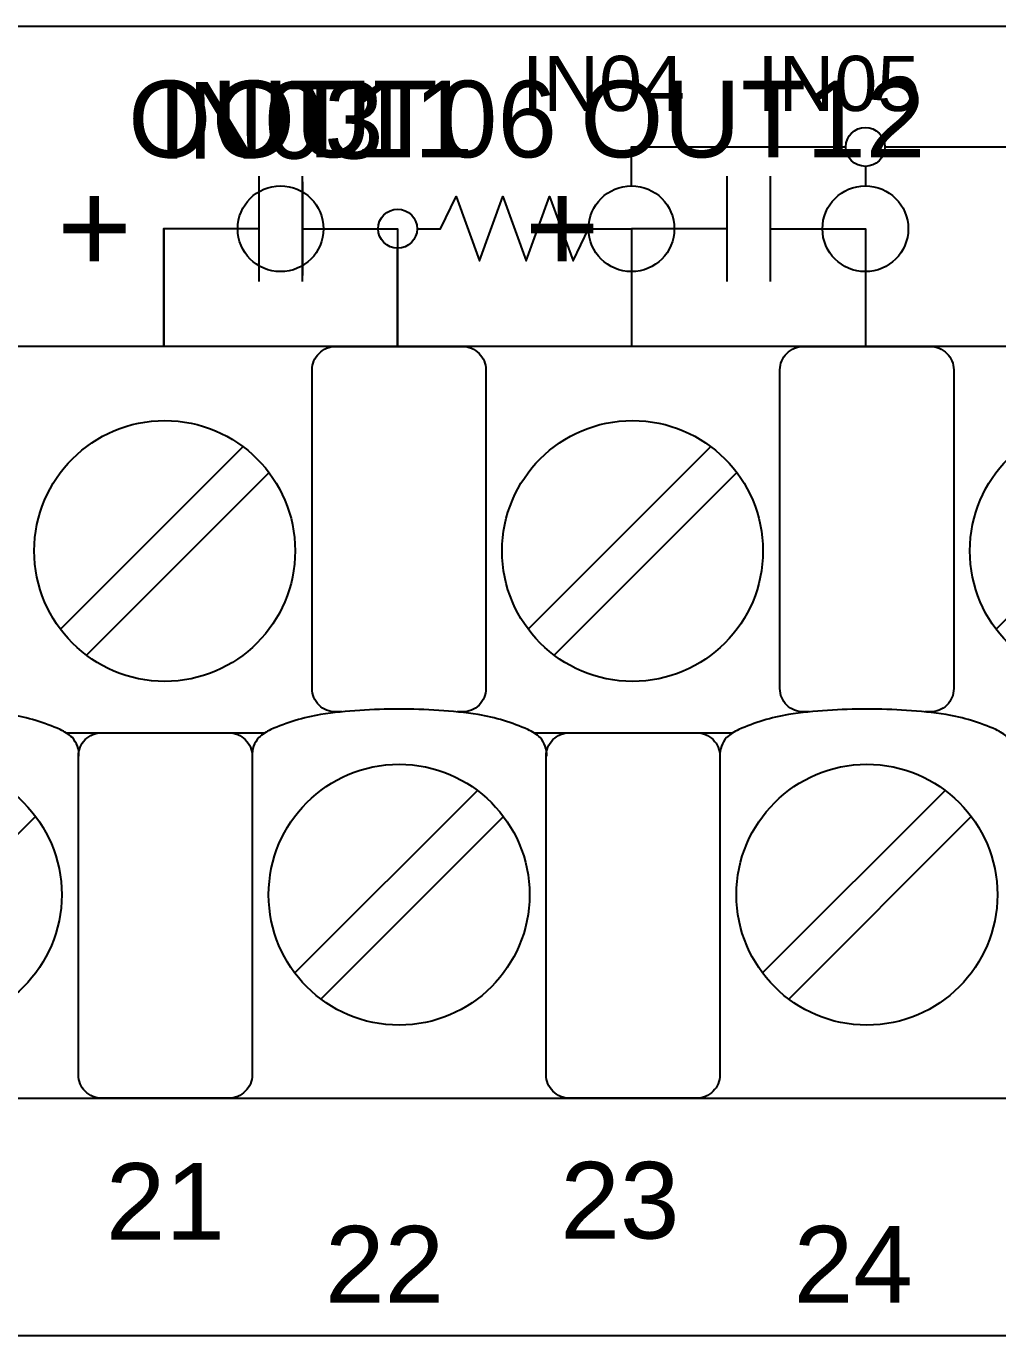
# Model space of a CAD drawing. Extents: x 1 to 47, y 1 to 35.
# Drawn here: x 34.059 to 35.305, y 14.394 to 16.074 of the extents above; entities that cross this region are included whole.
import ezdxf

# ---------------------------------------------------------------- set-up
doc = ezdxf.new("R2010")
doc.units = 0
doc.header["$MEASUREMENT"] = 0
for name, color, linetype in [('4_01__0__EMPTY', 7, 'CONTINUOUS'), ('4_02__1___8__INDEPENDENT_I', 7, 'CONTINUOUS'), ('4_03__2___8__OPTOISOLATED_', 7, 'CONTINUOUS'), ('4_04__4___24__OPTOISOLATED', 7, 'CONTINUOUS'), ('4_05__5___8__INDEPENDENT_I', 7, 'CONTINUOUS'), ('4_06__6___8__INDEPENDENT_I', 7, 'CONTINUOUS'), ('4_07__7___8__OPTOISOLATED_', 7, 'CONTINUOUS'), ('4_08__8___8__OPTOISOLATED_', 7, 'CONTINUOUS'), ('4_09__A__AUXILIARY_TRIP-CL', 7, 'CONTINUOUS'), ('4_10__B__AUXILIARY_TRIP-CL', 7, 'CONTINUOUS'), ('7_00______DWG_', 7, 'CONTINUOUS')]:
    doc.layers.add(name, color=color, linetype=linetype)
doc.styles.add('ARIAL', font='arial.ttf')

msp = doc.modelspace()

# ---------------------------------------------------------------- linework, layer by layer
at = {"layer": '4_01__0__EMPTY'}
msp.add_lwpolyline([(32.925, 14.7285, 0.414213), (32.955, 14.6985), (37.9368, 14.6985, 0.414214), (37.9668, 14.7285), (37.9668, 15.0415), (38.0577, 15.2863, 0.480048), (37.9127, 15.4845), (37.6785, 15.4845, -0.414214), (37.6485, 15.5145), (37.6485, 15.6326, 0.414212), (37.6185, 15.6626), (37.6185, 15.6627), (32.6374, 15.6627, 0.414215), (32.6074, 15.6327), (32.6075, 15.3198), (32.5166, 15.075, 0.47859), (32.6616, 14.8765), (32.895, 14.8765, -0.414214), (32.925, 14.8465)], format="xyb", close=True, dxfattribs=at)
at = {"layer": '4_02__1___8__INDEPENDENT_I'}
for points in [[(34.3573, 15.8813), (34.3573, 15.7463)], [(34.4129, 15.8813), (34.4129, 15.7463)], [(34.9573, 15.8813), (34.9573, 15.7463)], [(35.0129, 15.8813), (35.0129, 15.7463)], [(34.3573, 15.8138), (34.2351, 15.8138), (34.2351, 15.6627)], [(34.4129, 15.8138), (34.5351, 15.8138), (34.5351, 15.6627)], [(34.9573, 15.8138), (34.8351, 15.8138), (34.8351, 15.6627)], [(35.0129, 15.8138), (35.1351, 15.8138), (35.1351, 15.6627)], [(34.3369, 15.5343), (34.1027, 15.3001)], [(34.9369, 15.5343), (34.7027, 15.3001)], [(35.5369, 15.5343), (35.3027, 15.3001)], [(34.3703, 15.5009), (34.1361, 15.2667)], [(34.9703, 15.5009), (34.7361, 15.2667)], [(34.11, 15.1672), (34.3651, 15.1672)], [(34.71, 15.1672), (34.9651, 15.1672)], [(34.6375, 15.0933), (34.4033, 14.8591)], [(35.2375, 15.0933), (35.0033, 14.8591)], [(34.0709, 15.0599), (33.8367, 14.8257)], [(34.6709, 15.0599), (34.4368, 14.8257)], [(35.2709, 15.0599), (35.0368, 14.8257)]]:
    msp.add_lwpolyline(points, dxfattribs=at)
msp.add_lwpolyline([(32.925, 14.7285, 0.414213), (32.955, 14.6985), (37.9368, 14.6985, 0.414214), (37.9668, 14.7285), (37.9668, 15.0415), (38.0577, 15.2863, 0.480048), (37.9127, 15.4845), (37.6785, 15.4845, -0.414214), (37.6485, 15.5145), (37.6485, 15.6326, 0.414212), (37.6185, 15.6626), (37.6185, 15.6627), (32.6374, 15.6627, 0.414215), (32.6074, 15.6327), (32.6075, 15.3198), (32.5166, 15.075, 0.47859), (32.6616, 14.8765), (32.895, 14.8765, -0.414214), (32.925, 14.8465)], format="xyb", close=True, dxfattribs=at)
for points in [[(34.4635, 15.1939), (34.4556, 15.1939, -0.414214), (34.4256, 15.2239), (34.4256, 15.6327, -0.414214), (34.4556, 15.6627), (34.6184, 15.6627, -0.414214), (34.6484, 15.6327), (34.6484, 15.2239, -0.414214), (34.6184, 15.1939), (34.6116, 15.1939)], [(35.0635, 15.1939), (35.0556, 15.1939, -0.414214), (35.0256, 15.2239), (35.0256, 15.6327, -0.414214), (35.0556, 15.6627), (35.2184, 15.6627, -0.414214), (35.2484, 15.6327), (35.2484, 15.2239, -0.414214), (35.2184, 15.1939), (35.2116, 15.1939)], [(34.1265, 15.1372, 0.191033), (34.118, 15.1611, 0.081668), (34.1023, 15.1713, 0.0591), (34.0386, 15.1907, 0.034646), (33.9371, 15.1977, 0.03436), (33.8364, 15.1907, 0.0591), (33.7727, 15.1713, 0.081668), (33.7571, 15.1611, 0.191033), (33.7486, 15.1372)], [(34.7265, 15.1372, 0.191033), (34.718, 15.1611, 0.081668), (34.7024, 15.1713, 0.0591), (34.6386, 15.1907, 0.034646), (34.5371, 15.1977, 0.03436), (34.4364, 15.1907, 0.0591), (34.3727, 15.1713, 0.081668), (34.3571, 15.1611, 0.191033), (34.3486, 15.1372)], [(35.3265, 15.1372, 0.191033), (35.318, 15.1611, 0.081668), (35.3024, 15.1713, 0.0591), (35.2387, 15.1907, 0.034646), (35.1371, 15.1977, 0.03436), (35.0364, 15.1907, 0.0591), (34.9727, 15.1713, 0.081668), (34.9571, 15.1611, 0.191033), (34.9486, 15.1372)], [(34.3186, 15.1672, -0.414214), (34.3486, 15.1372), (34.3486, 14.7285, -0.414214), (34.3186, 14.6985), (34.1557, 14.6985, -0.414214), (34.1257, 14.7285), (34.1257, 15.1372, -0.414214), (34.1557, 15.1672)], [(34.9186, 15.1672, -0.414214), (34.9486, 15.1372), (34.9486, 14.7285, -0.414214), (34.9186, 14.6985), (34.7557, 14.6985, -0.414214), (34.7257, 14.7285), (34.7257, 15.1372, -0.414214), (34.7557, 15.1672)]]:
    msp.add_lwpolyline(points, format="xyb", dxfattribs=at)
for centre in [(34.2365, 15.4005), (34.8365, 15.4005), (35.4365, 15.4005), (33.9371, 14.9595), (34.5371, 14.9595), (35.1371, 14.9595)]:
    msp.add_circle(centre, 0.1673, dxfattribs=at)
at = {"layer": '4_03__2___8__OPTOISOLATED_'}
for points in [[(34.3573, 15.8813), (34.3573, 15.7463)], [(34.4129, 15.8813), (34.4129, 15.7463)], [(34.9573, 15.8813), (34.9573, 15.7463)], [(35.0129, 15.8813), (35.0129, 15.7463)], [(34.3573, 15.8138), (34.2351, 15.8138), (34.2351, 15.6627)], [(34.4129, 15.8138), (34.5351, 15.8138), (34.5351, 15.6627)], [(34.9573, 15.8138), (34.8351, 15.8138), (34.8351, 15.6627)], [(35.0129, 15.8138), (35.1351, 15.8138), (35.1351, 15.6627)], [(34.3369, 15.5343), (34.1027, 15.3001)], [(34.9369, 15.5343), (34.7027, 15.3001)], [(35.5369, 15.5343), (35.3027, 15.3001)], [(34.3703, 15.5009), (34.1361, 15.2667)], [(34.9703, 15.5009), (34.7361, 15.2667)], [(34.11, 15.1672), (34.3651, 15.1672)], [(34.71, 15.1672), (34.9651, 15.1672)], [(34.6375, 15.0933), (34.4033, 14.8591)], [(35.2375, 15.0933), (35.0033, 14.8591)], [(34.0709, 15.0599), (33.8367, 14.8257)], [(34.6709, 15.0599), (34.4368, 14.8257)], [(35.2709, 15.0599), (35.0368, 14.8257)]]:
    msp.add_lwpolyline(points, dxfattribs=at)
msp.add_lwpolyline([(32.925, 14.7285, 0.414213), (32.955, 14.6985), (37.9368, 14.6985, 0.414214), (37.9668, 14.7285), (37.9668, 15.0415), (38.0577, 15.2863, 0.480048), (37.9127, 15.4845), (37.6785, 15.4845, -0.414214), (37.6485, 15.5145), (37.6485, 15.6326, 0.414212), (37.6185, 15.6626), (37.6185, 15.6627), (32.6374, 15.6627, 0.414215), (32.6074, 15.6327), (32.6075, 15.3198), (32.5166, 15.075, 0.47859), (32.6616, 14.8765), (32.895, 14.8765, -0.414214), (32.925, 14.8465)], format="xyb", close=True, dxfattribs=at)
for points in [[(34.4635, 15.1939), (34.4556, 15.1939, -0.414214), (34.4256, 15.2239), (34.4256, 15.6327, -0.414214), (34.4556, 15.6627), (34.6184, 15.6627, -0.414214), (34.6484, 15.6327), (34.6484, 15.2239, -0.414214), (34.6184, 15.1939), (34.6116, 15.1939)], [(35.0635, 15.1939), (35.0556, 15.1939, -0.414214), (35.0256, 15.2239), (35.0256, 15.6327, -0.414214), (35.0556, 15.6627), (35.2184, 15.6627, -0.414214), (35.2484, 15.6327), (35.2484, 15.2239, -0.414214), (35.2184, 15.1939), (35.2116, 15.1939)], [(34.1265, 15.1372, 0.191033), (34.118, 15.1611, 0.081668), (34.1023, 15.1713, 0.0591), (34.0386, 15.1907, 0.034646), (33.9371, 15.1977, 0.03436), (33.8364, 15.1907, 0.0591), (33.7727, 15.1713, 0.081668), (33.7571, 15.1611, 0.191033), (33.7486, 15.1372)], [(34.7265, 15.1372, 0.191033), (34.718, 15.1611, 0.081668), (34.7024, 15.1713, 0.0591), (34.6386, 15.1907, 0.034646), (34.5371, 15.1977, 0.03436), (34.4364, 15.1907, 0.0591), (34.3727, 15.1713, 0.081668), (34.3571, 15.1611, 0.191033), (34.3486, 15.1372)], [(35.3265, 15.1372, 0.191033), (35.318, 15.1611, 0.081668), (35.3024, 15.1713, 0.0591), (35.2387, 15.1907, 0.034646), (35.1371, 15.1977, 0.03436), (35.0364, 15.1907, 0.0591), (34.9727, 15.1713, 0.081668), (34.9571, 15.1611, 0.191033), (34.9486, 15.1372)], [(34.3186, 15.1672, -0.414214), (34.3486, 15.1372), (34.3486, 14.7285, -0.414214), (34.3186, 14.6985), (34.1557, 14.6985, -0.414214), (34.1257, 14.7285), (34.1257, 15.1372, -0.414214), (34.1557, 15.1672)], [(34.9186, 15.1672, -0.414214), (34.9486, 15.1372), (34.9486, 14.7285, -0.414214), (34.9186, 14.6985), (34.7557, 14.6985, -0.414214), (34.7257, 14.7285), (34.7257, 15.1372, -0.414214), (34.7557, 15.1672)]]:
    msp.add_lwpolyline(points, format="xyb", dxfattribs=at)
for centre in [(34.2365, 15.4005), (34.8365, 15.4005), (35.4365, 15.4005), (33.9371, 14.9595), (34.5371, 14.9595), (35.1371, 14.9595)]:
    msp.add_circle(centre, 0.1673, dxfattribs=at)
at = {"layer": '4_04__4___24__OPTOISOLATED'}
for points in [[(34.8351, 15.8688), (34.8351, 15.9188), (35.1101, 15.9188)], [(35.1601, 15.9188), (35.4101, 15.9188)], [(35.1351, 15.8938), (35.1351, 15.8688)], [(34.3301, 15.8138), (34.2351, 15.8138), (34.2351, 15.6627)], [(34.4401, 15.8138), (34.5351, 15.8138), (34.5351, 15.6627)], [(34.8351, 15.7588), (34.8351, 15.6627)], [(35.1351, 15.7588), (35.1351, 15.6627)], [(34.3369, 15.5343), (34.1027, 15.3001)], [(34.9369, 15.5343), (34.7027, 15.3001)], [(35.5369, 15.5343), (35.3027, 15.3001)], [(34.3703, 15.5009), (34.1361, 15.2667)], [(34.9703, 15.5009), (34.7361, 15.2667)], [(34.11, 15.1672), (34.3651, 15.1672)], [(34.71, 15.1672), (34.9651, 15.1672)], [(34.6375, 15.0933), (34.4033, 14.8591)], [(35.2375, 15.0933), (35.0033, 14.8591)], [(34.0709, 15.0599), (33.8367, 14.8257)], [(34.6709, 15.0599), (34.4368, 14.8257)], [(35.2709, 15.0599), (35.0368, 14.8257)]]:
    msp.add_lwpolyline(points, dxfattribs=at)
msp.add_lwpolyline([(32.925, 14.7285, 0.414213), (32.955, 14.6985), (37.9368, 14.6985, 0.414214), (37.9668, 14.7285), (37.9668, 15.0415), (38.0577, 15.2863, 0.480048), (37.9127, 15.4845), (37.6785, 15.4845, -0.414214), (37.6485, 15.5145), (37.6485, 15.6326, 0.414212), (37.6185, 15.6626), (37.6185, 15.6627), (32.6374, 15.6627, 0.414215), (32.6074, 15.6327), (32.6075, 15.3198), (32.5166, 15.075, 0.47859), (32.6616, 14.8765), (32.895, 14.8765, -0.414214), (32.925, 14.8465)], format="xyb", close=True, dxfattribs=at)
for points in [[(34.4635, 15.1939), (34.4556, 15.1939, -0.414214), (34.4256, 15.2239), (34.4256, 15.6327, -0.414214), (34.4556, 15.6627), (34.6184, 15.6627, -0.414214), (34.6484, 15.6327), (34.6484, 15.2239, -0.414214), (34.6184, 15.1939), (34.6116, 15.1939)], [(35.0635, 15.1939), (35.0556, 15.1939, -0.414214), (35.0256, 15.2239), (35.0256, 15.6327, -0.414214), (35.0556, 15.6627), (35.2184, 15.6627, -0.414214), (35.2484, 15.6327), (35.2484, 15.2239, -0.414214), (35.2184, 15.1939), (35.2116, 15.1939)], [(34.1265, 15.1372, 0.191033), (34.118, 15.1611, 0.081668), (34.1023, 15.1713, 0.0591), (34.0386, 15.1907, 0.034646), (33.9371, 15.1977, 0.03436), (33.8364, 15.1907, 0.0591), (33.7727, 15.1713, 0.081668), (33.7571, 15.1611, 0.191033), (33.7486, 15.1372)], [(34.7265, 15.1372, 0.191033), (34.718, 15.1611, 0.081668), (34.7024, 15.1713, 0.0591), (34.6386, 15.1907, 0.034646), (34.5371, 15.1977, 0.03436), (34.4364, 15.1907, 0.0591), (34.3727, 15.1713, 0.081668), (34.3571, 15.1611, 0.191033), (34.3486, 15.1372)], [(35.3265, 15.1372, 0.191033), (35.318, 15.1611, 0.081668), (35.3024, 15.1713, 0.0591), (35.2387, 15.1907, 0.034646), (35.1371, 15.1977, 0.03436), (35.0364, 15.1907, 0.0591), (34.9727, 15.1713, 0.081668), (34.9571, 15.1611, 0.191033), (34.9486, 15.1372)], [(34.3186, 15.1672, -0.414214), (34.3486, 15.1372), (34.3486, 14.7285, -0.414214), (34.3186, 14.6985), (34.1557, 14.6985, -0.414214), (34.1257, 14.7285), (34.1257, 15.1372, -0.414214), (34.1557, 15.1672)], [(34.9186, 15.1672, -0.414214), (34.9486, 15.1372), (34.9486, 14.7285, -0.414214), (34.9186, 14.6985), (34.7557, 14.6985, -0.414214), (34.7257, 14.7285), (34.7257, 15.1372, -0.414214), (34.7557, 15.1672)]]:
    msp.add_lwpolyline(points, format="xyb", dxfattribs=at)
for centre, radius in [((35.1351, 15.9188), 0.025), ((34.3851, 15.8138), 0.055), ((34.8351, 15.8138), 0.055), ((35.1351, 15.8138), 0.055), ((34.2365, 15.4005), 0.1673), ((34.8365, 15.4005), 0.1673), ((35.4365, 15.4005), 0.1673), ((33.9371, 14.9595), 0.1673), ((34.5371, 14.9595), 0.1673), ((35.1371, 14.9595), 0.1673)]:
    msp.add_circle(centre, radius, dxfattribs=at)
at = {"layer": '4_05__5___8__INDEPENDENT_I'}
for points in [[(34.3573, 15.8738), (34.3573, 15.7538)], [(34.413, 15.8738), (34.413, 15.7538)], [(34.5602, 15.8138), (34.5901, 15.8138), (34.6101, 15.8551), (34.6401, 15.7726), (34.6701, 15.8551), (34.7001, 15.7726), (34.7302, 15.8551), (34.7602, 15.7726), (34.7802, 15.8138), (34.8352, 15.8138), (34.8352, 15.6627)], [(34.3573, 15.8138), (34.2352, 15.8138), (34.2352, 15.6627)], [(34.413, 15.8138), (34.5102, 15.8138)], [(34.5352, 15.6627), (34.5352, 15.7888)], [(34.3369, 15.5343), (34.1027, 15.3001)], [(34.9369, 15.5343), (34.7027, 15.3001)], [(35.5369, 15.5343), (35.3027, 15.3001)], [(34.3703, 15.5009), (34.1361, 15.2667)], [(34.9703, 15.5009), (34.7361, 15.2667)], [(34.11, 15.1672), (34.3651, 15.1672)], [(34.71, 15.1672), (34.9651, 15.1672)], [(34.6375, 15.0933), (34.4033, 14.8591)], [(35.2375, 15.0933), (35.0033, 14.8591)], [(34.0709, 15.0599), (33.8367, 14.8257)], [(34.6709, 15.0599), (34.4368, 14.8257)], [(35.2709, 15.0599), (35.0368, 14.8257)]]:
    msp.add_lwpolyline(points, dxfattribs=at)
msp.add_lwpolyline([(32.925, 14.7285, 0.414213), (32.955, 14.6985), (37.9368, 14.6985, 0.414214), (37.9668, 14.7285), (37.9668, 15.0415), (38.0577, 15.2863, 0.480048), (37.9127, 15.4845), (37.6785, 15.4845, -0.414214), (37.6485, 15.5145), (37.6485, 15.6326, 0.414212), (37.6185, 15.6626), (37.6185, 15.6627), (32.6374, 15.6627, 0.414215), (32.6074, 15.6327), (32.6075, 15.3198), (32.5166, 15.075, 0.47859), (32.6616, 14.8765), (32.895, 14.8765, -0.414214), (32.925, 14.8465)], format="xyb", close=True, dxfattribs=at)
for points in [[(34.4635, 15.1939), (34.4556, 15.1939, -0.414214), (34.4256, 15.2239), (34.4256, 15.6327, -0.414214), (34.4556, 15.6627), (34.6184, 15.6627, -0.414214), (34.6484, 15.6327), (34.6484, 15.2239, -0.414214), (34.6184, 15.1939), (34.6116, 15.1939)], [(35.0635, 15.1939), (35.0556, 15.1939, -0.414214), (35.0256, 15.2239), (35.0256, 15.6327, -0.414214), (35.0556, 15.6627), (35.2184, 15.6627, -0.414214), (35.2484, 15.6327), (35.2484, 15.2239, -0.414214), (35.2184, 15.1939), (35.2116, 15.1939)], [(34.1265, 15.1372, 0.191033), (34.118, 15.1611, 0.081668), (34.1023, 15.1713, 0.0591), (34.0386, 15.1907, 0.034646), (33.9371, 15.1977, 0.03436), (33.8364, 15.1907, 0.0591), (33.7727, 15.1713, 0.081668), (33.7571, 15.1611, 0.191033), (33.7486, 15.1372)], [(34.7265, 15.1372, 0.191033), (34.718, 15.1611, 0.081668), (34.7024, 15.1713, 0.0591), (34.6386, 15.1907, 0.034646), (34.5371, 15.1977, 0.03436), (34.4364, 15.1907, 0.0591), (34.3727, 15.1713, 0.081668), (34.3571, 15.1611, 0.191033), (34.3486, 15.1372)], [(35.3265, 15.1372, 0.191033), (35.318, 15.1611, 0.081668), (35.3024, 15.1713, 0.0591), (35.2387, 15.1907, 0.034646), (35.1371, 15.1977, 0.03436), (35.0364, 15.1907, 0.0591), (34.9727, 15.1713, 0.081668), (34.9571, 15.1611, 0.191033), (34.9486, 15.1372)], [(34.3186, 15.1672, -0.414214), (34.3486, 15.1372), (34.3486, 14.7285, -0.414214), (34.3186, 14.6985), (34.1557, 14.6985, -0.414214), (34.1257, 14.7285), (34.1257, 15.1372, -0.414214), (34.1557, 15.1672)], [(34.9186, 15.1672, -0.414214), (34.9486, 15.1372), (34.9486, 14.7285, -0.414214), (34.9186, 14.6985), (34.7557, 14.6985, -0.414214), (34.7257, 14.7285), (34.7257, 15.1372, -0.414214), (34.7557, 15.1672)]]:
    msp.add_lwpolyline(points, format="xyb", dxfattribs=at)
for centre, radius in [((34.5352, 15.8138), 0.025), ((34.2365, 15.4005), 0.1673), ((34.8365, 15.4005), 0.1673), ((35.4365, 15.4005), 0.1673), ((33.9371, 14.9595), 0.1673), ((34.5371, 14.9595), 0.1673), ((35.1371, 14.9595), 0.1673)]:
    msp.add_circle(centre, radius, dxfattribs=at)
at = {"layer": '4_06__6___8__INDEPENDENT_I'}
for points in [[(34.3573, 15.8813), (34.3573, 15.7463)], [(34.4129, 15.8813), (34.4129, 15.7463)], [(34.9573, 15.8813), (34.9573, 15.7463)], [(35.0129, 15.8813), (35.0129, 15.7463)], [(34.3573, 15.8138), (34.2351, 15.8138), (34.2351, 15.6627)], [(34.4129, 15.8138), (34.5351, 15.8138), (34.5351, 15.6627)], [(34.9573, 15.8138), (34.8351, 15.8138), (34.8351, 15.6627)], [(35.0129, 15.8138), (35.1351, 15.8138), (35.1351, 15.6627)], [(34.3369, 15.5343), (34.1027, 15.3001)], [(34.9369, 15.5343), (34.7027, 15.3001)], [(35.5369, 15.5343), (35.3027, 15.3001)], [(34.3703, 15.5009), (34.1361, 15.2667)], [(34.9703, 15.5009), (34.7361, 15.2667)], [(34.11, 15.1672), (34.3651, 15.1672)], [(34.71, 15.1672), (34.9651, 15.1672)], [(34.6375, 15.0933), (34.4033, 14.8591)], [(35.2375, 15.0933), (35.0033, 14.8591)], [(34.0709, 15.0599), (33.8367, 14.8257)], [(34.6709, 15.0599), (34.4368, 14.8257)], [(35.2709, 15.0599), (35.0368, 14.8257)]]:
    msp.add_lwpolyline(points, dxfattribs=at)
msp.add_lwpolyline([(32.925, 14.7285, 0.414213), (32.955, 14.6985), (37.9368, 14.6985, 0.414214), (37.9668, 14.7285), (37.9668, 15.0415), (38.0577, 15.2863, 0.480048), (37.9127, 15.4845), (37.6785, 15.4845, -0.414214), (37.6485, 15.5145), (37.6485, 15.6326, 0.414212), (37.6185, 15.6626), (37.6185, 15.6627), (32.6374, 15.6627, 0.414215), (32.6074, 15.6327), (32.6075, 15.3198), (32.5166, 15.075, 0.47859), (32.6616, 14.8765), (32.895, 14.8765, -0.414214), (32.925, 14.8465)], format="xyb", close=True, dxfattribs=at)
for points in [[(34.4635, 15.1939), (34.4556, 15.1939, -0.414214), (34.4256, 15.2239), (34.4256, 15.6327, -0.414214), (34.4556, 15.6627), (34.6184, 15.6627, -0.414214), (34.6484, 15.6327), (34.6484, 15.2239, -0.414214), (34.6184, 15.1939), (34.6116, 15.1939)], [(35.0635, 15.1939), (35.0556, 15.1939, -0.414214), (35.0256, 15.2239), (35.0256, 15.6327, -0.414214), (35.0556, 15.6627), (35.2184, 15.6627, -0.414214), (35.2484, 15.6327), (35.2484, 15.2239, -0.414214), (35.2184, 15.1939), (35.2116, 15.1939)], [(34.1265, 15.1372, 0.191033), (34.118, 15.1611, 0.081668), (34.1023, 15.1713, 0.0591), (34.0386, 15.1907, 0.034646), (33.9371, 15.1977, 0.03436), (33.8364, 15.1907, 0.0591), (33.7727, 15.1713, 0.081668), (33.7571, 15.1611, 0.191033), (33.7486, 15.1372)], [(34.7265, 15.1372, 0.191033), (34.718, 15.1611, 0.081668), (34.7024, 15.1713, 0.0591), (34.6386, 15.1907, 0.034646), (34.5371, 15.1977, 0.03436), (34.4364, 15.1907, 0.0591), (34.3727, 15.1713, 0.081668), (34.3571, 15.1611, 0.191033), (34.3486, 15.1372)], [(35.3265, 15.1372, 0.191033), (35.318, 15.1611, 0.081668), (35.3024, 15.1713, 0.0591), (35.2387, 15.1907, 0.034646), (35.1371, 15.1977, 0.03436), (35.0364, 15.1907, 0.0591), (34.9727, 15.1713, 0.081668), (34.9571, 15.1611, 0.191033), (34.9486, 15.1372)], [(34.3186, 15.1672, -0.414214), (34.3486, 15.1372), (34.3486, 14.7285, -0.414214), (34.3186, 14.6985), (34.1557, 14.6985, -0.414214), (34.1257, 14.7285), (34.1257, 15.1372, -0.414214), (34.1557, 15.1672)], [(34.9186, 15.1672, -0.414214), (34.9486, 15.1372), (34.9486, 14.7285, -0.414214), (34.9186, 14.6985), (34.7557, 14.6985, -0.414214), (34.7257, 14.7285), (34.7257, 15.1372, -0.414214), (34.7557, 15.1672)]]:
    msp.add_lwpolyline(points, format="xyb", dxfattribs=at)
for centre in [(34.2365, 15.4005), (34.8365, 15.4005), (35.4365, 15.4005), (33.9371, 14.9595), (34.5371, 14.9595), (35.1371, 14.9595)]:
    msp.add_circle(centre, 0.1673, dxfattribs=at)
at = {"layer": '4_07__7___8__OPTOISOLATED_'}
for points in [[(34.3573, 15.8813), (34.3573, 15.7463)], [(34.4129, 15.8813), (34.4129, 15.7463)], [(34.9573, 15.8813), (34.9573, 15.7463)], [(35.0129, 15.8813), (35.0129, 15.7463)], [(34.3573, 15.8138), (34.2351, 15.8138), (34.2351, 15.6627)], [(34.4129, 15.8138), (34.5351, 15.8138), (34.5351, 15.6627)], [(34.9573, 15.8138), (34.8351, 15.8138), (34.8351, 15.6627)], [(35.0129, 15.8138), (35.1351, 15.8138), (35.1351, 15.6627)], [(34.3369, 15.5343), (34.1027, 15.3001)], [(34.9369, 15.5343), (34.7027, 15.3001)], [(35.5369, 15.5343), (35.3027, 15.3001)], [(34.3703, 15.5009), (34.1361, 15.2667)], [(34.9703, 15.5009), (34.7361, 15.2667)], [(34.11, 15.1672), (34.3651, 15.1672)], [(34.71, 15.1672), (34.9651, 15.1672)], [(34.6375, 15.0933), (34.4033, 14.8591)], [(35.2375, 15.0933), (35.0033, 14.8591)], [(34.0709, 15.0599), (33.8367, 14.8257)], [(34.6709, 15.0599), (34.4368, 14.8257)], [(35.2709, 15.0599), (35.0368, 14.8257)]]:
    msp.add_lwpolyline(points, dxfattribs=at)
msp.add_lwpolyline([(32.925, 14.7285, 0.414213), (32.955, 14.6985), (37.9368, 14.6985, 0.414214), (37.9668, 14.7285), (37.9668, 15.0415), (38.0577, 15.2863, 0.480048), (37.9127, 15.4845), (37.6785, 15.4845, -0.414214), (37.6485, 15.5145), (37.6485, 15.6326, 0.414212), (37.6185, 15.6626), (37.6185, 15.6627), (32.6374, 15.6627, 0.414215), (32.6074, 15.6327), (32.6075, 15.3198), (32.5166, 15.075, 0.47859), (32.6616, 14.8765), (32.895, 14.8765, -0.414214), (32.925, 14.8465)], format="xyb", close=True, dxfattribs=at)
for points in [[(34.4635, 15.1939), (34.4556, 15.1939, -0.414214), (34.4256, 15.2239), (34.4256, 15.6327, -0.414214), (34.4556, 15.6627), (34.6184, 15.6627, -0.414214), (34.6484, 15.6327), (34.6484, 15.2239, -0.414214), (34.6184, 15.1939), (34.6116, 15.1939)], [(35.0635, 15.1939), (35.0556, 15.1939, -0.414214), (35.0256, 15.2239), (35.0256, 15.6327, -0.414214), (35.0556, 15.6627), (35.2184, 15.6627, -0.414214), (35.2484, 15.6327), (35.2484, 15.2239, -0.414214), (35.2184, 15.1939), (35.2116, 15.1939)], [(34.1265, 15.1372, 0.191033), (34.118, 15.1611, 0.081668), (34.1023, 15.1713, 0.0591), (34.0386, 15.1907, 0.034646), (33.9371, 15.1977, 0.03436), (33.8364, 15.1907, 0.0591), (33.7727, 15.1713, 0.081668), (33.7571, 15.1611, 0.191033), (33.7486, 15.1372)], [(34.7265, 15.1372, 0.191033), (34.718, 15.1611, 0.081668), (34.7024, 15.1713, 0.0591), (34.6386, 15.1907, 0.034646), (34.5371, 15.1977, 0.03436), (34.4364, 15.1907, 0.0591), (34.3727, 15.1713, 0.081668), (34.3571, 15.1611, 0.191033), (34.3486, 15.1372)], [(35.3265, 15.1372, 0.191033), (35.318, 15.1611, 0.081668), (35.3024, 15.1713, 0.0591), (35.2387, 15.1907, 0.034646), (35.1371, 15.1977, 0.03436), (35.0364, 15.1907, 0.0591), (34.9727, 15.1713, 0.081668), (34.9571, 15.1611, 0.191033), (34.9486, 15.1372)], [(34.3186, 15.1672, -0.414214), (34.3486, 15.1372), (34.3486, 14.7285, -0.414214), (34.3186, 14.6985), (34.1557, 14.6985, -0.414214), (34.1257, 14.7285), (34.1257, 15.1372, -0.414214), (34.1557, 15.1672)], [(34.9186, 15.1672, -0.414214), (34.9486, 15.1372), (34.9486, 14.7285, -0.414214), (34.9186, 14.6985), (34.7557, 14.6985, -0.414214), (34.7257, 14.7285), (34.7257, 15.1372, -0.414214), (34.7557, 15.1672)]]:
    msp.add_lwpolyline(points, format="xyb", dxfattribs=at)
for centre in [(34.2365, 15.4005), (34.8365, 15.4005), (35.4365, 15.4005), (33.9371, 14.9595), (34.5371, 14.9595), (35.1371, 14.9595)]:
    msp.add_circle(centre, 0.1673, dxfattribs=at)
at = {"layer": '4_08__8___8__OPTOISOLATED_'}
for points in [[(34.3573, 15.8738), (34.3573, 15.7538)], [(34.413, 15.8738), (34.413, 15.7538)], [(34.5602, 15.8138), (34.5901, 15.8138), (34.6101, 15.8551), (34.6401, 15.7726), (34.6701, 15.8551), (34.7001, 15.7726), (34.7302, 15.8551), (34.7602, 15.7726), (34.7802, 15.8138), (34.8352, 15.8138), (34.8352, 15.6627)], [(34.3573, 15.8138), (34.2352, 15.8138), (34.2352, 15.6627)], [(34.413, 15.8138), (34.5102, 15.8138)], [(34.5352, 15.6627), (34.5352, 15.7888)], [(34.3369, 15.5343), (34.1027, 15.3001)], [(34.9369, 15.5343), (34.7027, 15.3001)], [(35.5369, 15.5343), (35.3027, 15.3001)], [(34.3703, 15.5009), (34.1361, 15.2667)], [(34.9703, 15.5009), (34.7361, 15.2667)], [(34.11, 15.1672), (34.3651, 15.1672)], [(34.71, 15.1672), (34.9651, 15.1672)], [(34.6375, 15.0933), (34.4033, 14.8591)], [(35.2375, 15.0933), (35.0033, 14.8591)], [(34.0709, 15.0599), (33.8367, 14.8257)], [(34.6709, 15.0599), (34.4368, 14.8257)], [(35.2709, 15.0599), (35.0368, 14.8257)]]:
    msp.add_lwpolyline(points, dxfattribs=at)
msp.add_lwpolyline([(32.925, 14.7285, 0.414213), (32.955, 14.6985), (37.9368, 14.6985, 0.414214), (37.9668, 14.7285), (37.9668, 15.0415), (38.0577, 15.2863, 0.480048), (37.9127, 15.4845), (37.6785, 15.4845, -0.414214), (37.6485, 15.5145), (37.6485, 15.6326, 0.414212), (37.6185, 15.6626), (37.6185, 15.6627), (32.6374, 15.6627, 0.414215), (32.6074, 15.6327), (32.6075, 15.3198), (32.5166, 15.075, 0.47859), (32.6616, 14.8765), (32.895, 14.8765, -0.414214), (32.925, 14.8465)], format="xyb", close=True, dxfattribs=at)
for points in [[(34.4635, 15.1939), (34.4556, 15.1939, -0.414214), (34.4256, 15.2239), (34.4256, 15.6327, -0.414214), (34.4556, 15.6627), (34.6184, 15.6627, -0.414214), (34.6484, 15.6327), (34.6484, 15.2239, -0.414214), (34.6184, 15.1939), (34.6116, 15.1939)], [(35.0635, 15.1939), (35.0556, 15.1939, -0.414214), (35.0256, 15.2239), (35.0256, 15.6327, -0.414214), (35.0556, 15.6627), (35.2184, 15.6627, -0.414214), (35.2484, 15.6327), (35.2484, 15.2239, -0.414214), (35.2184, 15.1939), (35.2116, 15.1939)], [(34.1265, 15.1372, 0.191033), (34.118, 15.1611, 0.081668), (34.1023, 15.1713, 0.0591), (34.0386, 15.1907, 0.034646), (33.9371, 15.1977, 0.03436), (33.8364, 15.1907, 0.0591), (33.7727, 15.1713, 0.081668), (33.7571, 15.1611, 0.191033), (33.7486, 15.1372)], [(34.7265, 15.1372, 0.191033), (34.718, 15.1611, 0.081668), (34.7024, 15.1713, 0.0591), (34.6386, 15.1907, 0.034646), (34.5371, 15.1977, 0.03436), (34.4364, 15.1907, 0.0591), (34.3727, 15.1713, 0.081668), (34.3571, 15.1611, 0.191033), (34.3486, 15.1372)], [(35.3265, 15.1372, 0.191033), (35.318, 15.1611, 0.081668), (35.3024, 15.1713, 0.0591), (35.2387, 15.1907, 0.034646), (35.1371, 15.1977, 0.03436), (35.0364, 15.1907, 0.0591), (34.9727, 15.1713, 0.081668), (34.9571, 15.1611, 0.191033), (34.9486, 15.1372)], [(34.3186, 15.1672, -0.414214), (34.3486, 15.1372), (34.3486, 14.7285, -0.414214), (34.3186, 14.6985), (34.1557, 14.6985, -0.414214), (34.1257, 14.7285), (34.1257, 15.1372, -0.414214), (34.1557, 15.1672)], [(34.9186, 15.1672, -0.414214), (34.9486, 15.1372), (34.9486, 14.7285, -0.414214), (34.9186, 14.6985), (34.7557, 14.6985, -0.414214), (34.7257, 14.7285), (34.7257, 15.1372, -0.414214), (34.7557, 15.1672)]]:
    msp.add_lwpolyline(points, format="xyb", dxfattribs=at)
for centre, radius in [((34.5352, 15.8138), 0.025), ((34.2365, 15.4005), 0.1673), ((34.8365, 15.4005), 0.1673), ((35.4365, 15.4005), 0.1673), ((33.9371, 14.9595), 0.1673), ((34.5371, 14.9595), 0.1673), ((35.1371, 14.9595), 0.1673)]:
    msp.add_circle(centre, radius, dxfattribs=at)
at = {"layer": '4_09__A__AUXILIARY_TRIP-CL'}
for points in [[(34.8351, 15.8688), (34.8351, 15.9188), (35.1101, 15.9188)], [(35.1601, 15.9188), (35.4101, 15.9188)], [(35.1351, 15.8938), (35.1351, 15.8688)], [(34.3301, 15.8138), (34.2351, 15.8138), (34.2351, 15.6627)], [(34.4401, 15.8138), (34.5351, 15.8138), (34.5351, 15.6627)], [(34.8351, 15.7588), (34.8351, 15.6627)], [(35.1351, 15.7588), (35.1351, 15.6627)], [(34.3369, 15.5343), (34.1027, 15.3001)], [(34.9369, 15.5343), (34.7027, 15.3001)], [(35.5369, 15.5343), (35.3027, 15.3001)], [(34.3703, 15.5009), (34.1361, 15.2667)], [(34.9703, 15.5009), (34.7361, 15.2667)], [(34.11, 15.1672), (34.3651, 15.1672)], [(34.71, 15.1672), (34.9651, 15.1672)], [(34.6375, 15.0933), (34.4033, 14.8591)], [(35.2375, 15.0933), (35.0033, 14.8591)], [(34.0709, 15.0599), (33.8367, 14.8257)], [(34.6709, 15.0599), (34.4368, 14.8257)], [(35.2709, 15.0599), (35.0368, 14.8257)]]:
    msp.add_lwpolyline(points, dxfattribs=at)
msp.add_lwpolyline([(32.925, 14.7285, 0.414213), (32.955, 14.6985), (37.9368, 14.6985, 0.414214), (37.9668, 14.7285), (37.9668, 15.0415), (38.0577, 15.2863, 0.480048), (37.9127, 15.4845), (37.6785, 15.4845, -0.414214), (37.6485, 15.5145), (37.6485, 15.6326, 0.414212), (37.6185, 15.6626), (37.6185, 15.6627), (32.6374, 15.6627, 0.414215), (32.6074, 15.6327), (32.6075, 15.3198), (32.5166, 15.075, 0.47859), (32.6616, 14.8765), (32.895, 14.8765, -0.414214), (32.925, 14.8465)], format="xyb", close=True, dxfattribs=at)
for points in [[(34.4635, 15.1939), (34.4556, 15.1939, -0.414214), (34.4256, 15.2239), (34.4256, 15.6327, -0.414214), (34.4556, 15.6627), (34.6184, 15.6627, -0.414214), (34.6484, 15.6327), (34.6484, 15.2239, -0.414214), (34.6184, 15.1939), (34.6116, 15.1939)], [(35.0635, 15.1939), (35.0556, 15.1939, -0.414214), (35.0256, 15.2239), (35.0256, 15.6327, -0.414214), (35.0556, 15.6627), (35.2184, 15.6627, -0.414214), (35.2484, 15.6327), (35.2484, 15.2239, -0.414214), (35.2184, 15.1939), (35.2116, 15.1939)], [(34.1265, 15.1372, 0.191033), (34.118, 15.1611, 0.081668), (34.1023, 15.1713, 0.0591), (34.0386, 15.1907, 0.034646), (33.9371, 15.1977, 0.03436), (33.8364, 15.1907, 0.0591), (33.7727, 15.1713, 0.081668), (33.7571, 15.1611, 0.191033), (33.7486, 15.1372)], [(34.7265, 15.1372, 0.191033), (34.718, 15.1611, 0.081668), (34.7024, 15.1713, 0.0591), (34.6386, 15.1907, 0.034646), (34.5371, 15.1977, 0.03436), (34.4364, 15.1907, 0.0591), (34.3727, 15.1713, 0.081668), (34.3571, 15.1611, 0.191033), (34.3486, 15.1372)], [(35.3265, 15.1372, 0.191033), (35.318, 15.1611, 0.081668), (35.3024, 15.1713, 0.0591), (35.2387, 15.1907, 0.034646), (35.1371, 15.1977, 0.03436), (35.0364, 15.1907, 0.0591), (34.9727, 15.1713, 0.081668), (34.9571, 15.1611, 0.191033), (34.9486, 15.1372)], [(34.3186, 15.1672, -0.414214), (34.3486, 15.1372), (34.3486, 14.7285, -0.414214), (34.3186, 14.6985), (34.1557, 14.6985, -0.414214), (34.1257, 14.7285), (34.1257, 15.1372, -0.414214), (34.1557, 15.1672)], [(34.9186, 15.1672, -0.414214), (34.9486, 15.1372), (34.9486, 14.7285, -0.414214), (34.9186, 14.6985), (34.7557, 14.6985, -0.414214), (34.7257, 14.7285), (34.7257, 15.1372, -0.414214), (34.7557, 15.1672)]]:
    msp.add_lwpolyline(points, format="xyb", dxfattribs=at)
for centre, radius in [((35.1351, 15.9188), 0.025), ((34.3851, 15.8138), 0.055), ((34.8351, 15.8138), 0.055), ((35.1351, 15.8138), 0.055), ((34.2365, 15.4005), 0.1673), ((34.8365, 15.4005), 0.1673), ((35.4365, 15.4005), 0.1673), ((33.9371, 14.9595), 0.1673), ((34.5371, 14.9595), 0.1673), ((35.1371, 14.9595), 0.1673)]:
    msp.add_circle(centre, radius, dxfattribs=at)
at = {"layer": '4_10__B__AUXILIARY_TRIP-CL'}
for points in [[(34.8351, 15.8688), (34.8351, 15.9188), (35.1101, 15.9188)], [(35.1601, 15.9188), (35.4101, 15.9188)], [(35.1351, 15.8938), (35.1351, 15.8688)], [(34.3301, 15.8138), (34.2351, 15.8138), (34.2351, 15.6627)], [(34.4401, 15.8138), (34.5351, 15.8138), (34.5351, 15.6627)], [(34.8351, 15.7588), (34.8351, 15.6627)], [(35.1351, 15.7588), (35.1351, 15.6627)], [(34.3369, 15.5343), (34.1027, 15.3001)], [(34.9369, 15.5343), (34.7027, 15.3001)], [(35.5369, 15.5343), (35.3027, 15.3001)], [(34.3703, 15.5009), (34.1361, 15.2667)], [(34.9703, 15.5009), (34.7361, 15.2667)], [(34.11, 15.1672), (34.3651, 15.1672)], [(34.71, 15.1672), (34.9651, 15.1672)], [(34.6375, 15.0933), (34.4033, 14.8591)], [(35.2375, 15.0933), (35.0033, 14.8591)], [(34.0709, 15.0599), (33.8367, 14.8257)], [(34.6709, 15.0599), (34.4368, 14.8257)], [(35.2709, 15.0599), (35.0368, 14.8257)]]:
    msp.add_lwpolyline(points, dxfattribs=at)
msp.add_lwpolyline([(32.925, 14.7285, 0.414213), (32.955, 14.6985), (37.9368, 14.6985, 0.414214), (37.9668, 14.7285), (37.9668, 15.0415), (38.0577, 15.2863, 0.480048), (37.9127, 15.4845), (37.6785, 15.4845, -0.414214), (37.6485, 15.5145), (37.6485, 15.6326, 0.414212), (37.6185, 15.6626), (37.6185, 15.6627), (32.6374, 15.6627, 0.414215), (32.6074, 15.6327), (32.6075, 15.3198), (32.5166, 15.075, 0.47859), (32.6616, 14.8765), (32.895, 14.8765, -0.414214), (32.925, 14.8465)], format="xyb", close=True, dxfattribs=at)
for points in [[(34.4635, 15.1939), (34.4556, 15.1939, -0.414214), (34.4256, 15.2239), (34.4256, 15.6327, -0.414214), (34.4556, 15.6627), (34.6184, 15.6627, -0.414214), (34.6484, 15.6327), (34.6484, 15.2239, -0.414214), (34.6184, 15.1939), (34.6116, 15.1939)], [(35.0635, 15.1939), (35.0556, 15.1939, -0.414214), (35.0256, 15.2239), (35.0256, 15.6327, -0.414214), (35.0556, 15.6627), (35.2184, 15.6627, -0.414214), (35.2484, 15.6327), (35.2484, 15.2239, -0.414214), (35.2184, 15.1939), (35.2116, 15.1939)], [(34.1265, 15.1372, 0.191033), (34.118, 15.1611, 0.081668), (34.1023, 15.1713, 0.0591), (34.0386, 15.1907, 0.034646), (33.9371, 15.1977, 0.03436), (33.8364, 15.1907, 0.0591), (33.7727, 15.1713, 0.081668), (33.7571, 15.1611, 0.191033), (33.7486, 15.1372)], [(34.7265, 15.1372, 0.191033), (34.718, 15.1611, 0.081668), (34.7024, 15.1713, 0.0591), (34.6386, 15.1907, 0.034646), (34.5371, 15.1977, 0.03436), (34.4364, 15.1907, 0.0591), (34.3727, 15.1713, 0.081668), (34.3571, 15.1611, 0.191033), (34.3486, 15.1372)], [(35.3265, 15.1372, 0.191033), (35.318, 15.1611, 0.081668), (35.3024, 15.1713, 0.0591), (35.2387, 15.1907, 0.034646), (35.1371, 15.1977, 0.03436), (35.0364, 15.1907, 0.0591), (34.9727, 15.1713, 0.081668), (34.9571, 15.1611, 0.191033), (34.9486, 15.1372)], [(34.3186, 15.1672, -0.414214), (34.3486, 15.1372), (34.3486, 14.7285, -0.414214), (34.3186, 14.6985), (34.1557, 14.6985, -0.414214), (34.1257, 14.7285), (34.1257, 15.1372, -0.414214), (34.1557, 15.1672)], [(34.9186, 15.1672, -0.414214), (34.9486, 15.1372), (34.9486, 14.7285, -0.414214), (34.9186, 14.6985), (34.7557, 14.6985, -0.414214), (34.7257, 14.7285), (34.7257, 15.1372, -0.414214), (34.7557, 15.1672)]]:
    msp.add_lwpolyline(points, format="xyb", dxfattribs=at)
for centre, radius in [((35.1351, 15.9188), 0.025), ((34.3851, 15.8138), 0.055), ((34.8351, 15.8138), 0.055), ((35.1351, 15.8138), 0.055), ((34.2365, 15.4005), 0.1673), ((34.8365, 15.4005), 0.1673), ((35.4365, 15.4005), 0.1673), ((33.9371, 14.9595), 0.1673), ((34.5371, 14.9595), 0.1673), ((35.1371, 14.9595), 0.1673)]:
    msp.add_circle(centre, radius, dxfattribs=at)
at = {"layer": '7_00______DWG_'}
msp.add_lwpolyline([(26.9562, 16.0736), (43.6165, 16.0736, -0.468367), (43.6664, 16.0136), (43.6664, 14.4437, -0.414132), (43.6165, 14.3937), (26.9562, 14.3937, -0.414214), (26.9062, 14.4437), (26.9062, 16.0236, -0.414287)], format="xyb", close=True, dxfattribs=at)

# ---------------------------------------------------------------- texts
at = {"layer": '4_02__1___8__INDEPENDENT_I', "style": 'ARIAL'}
for s, p in [('OUT11', (34.1895, 15.9054)), ('OUT12', (34.7693, 15.9054))]:
    msp.add_text(s, height=0.09833, dxfattribs=at).set_placement(p)
at = {"layer": '4_03__2___8__OPTOISOLATED_', "style": 'ARIAL'}
for s, p in [('OUT11', (34.1895, 15.9054)), ('OUT12', (34.7693, 15.9054))]:
    msp.add_text(s, height=0.09833, dxfattribs=at).set_placement(p)
at = {"layer": '4_04__4___24__OPTOISOLATED', "style": 'ARIAL'}
for s, height, p in [('IN04', 0.0708, (34.6947, 15.9648)), ('IN05', 0.0708, (34.9965, 15.9648)), ('IN03', 0.09833, (34.2271, 15.9038))]:
    msp.add_text(s, height=height, dxfattribs=at).set_placement(p)
at = {"layer": '4_05__5___8__INDEPENDENT_I', "style": 'ARIAL'}
msp.add_text('OUT06', height=0.09833, dxfattribs=at).set_placement((34.2969, 15.9054))
at = {"layer": '4_06__6___8__INDEPENDENT_I', "style": 'ARIAL'}
for s, height, p in [('OUT11', 0.09833, (34.1895, 15.9054)), ('OUT12', 0.09833, (34.7693, 15.9054)), ('+', 0.118, (34.0982, 15.757)), ('+', 0.118, (34.6981, 15.757))]:
    msp.add_text(s, height=height, dxfattribs=at).set_placement(p)
at = {"layer": '4_07__7___8__OPTOISOLATED_', "style": 'ARIAL'}
for s, height, p in [('OUT11', 0.09833, (34.1895, 15.9054)), ('OUT12', 0.09833, (34.7693, 15.9054)), ('+', 0.118, (34.0982, 15.757)), ('+', 0.118, (34.6981, 15.757))]:
    msp.add_text(s, height=height, dxfattribs=at).set_placement(p)
at = {"layer": '4_08__8___8__OPTOISOLATED_', "style": 'ARIAL'}
msp.add_text('OUT06', height=0.09833, dxfattribs=at).set_placement((34.2969, 15.9054))
at = {"layer": '4_09__A__AUXILIARY_TRIP-CL', "style": 'ARIAL'}
for s, height, p in [('IN04', 0.0708, (34.6947, 15.9648)), ('IN05', 0.0708, (34.9965, 15.9648)), ('IN03', 0.09833, (34.2271, 15.9038))]:
    msp.add_text(s, height=height, dxfattribs=at).set_placement(p)
at = {"layer": '4_10__B__AUXILIARY_TRIP-CL', "style": 'ARIAL'}
for s, height, p in [('IN04', 0.0708, (34.6947, 15.9648)), ('IN05', 0.0708, (34.9965, 15.9648)), ('IN03', 0.09833, (34.2271, 15.9038))]:
    msp.add_text(s, height=height, dxfattribs=at).set_placement(p)
at = {"layer": '7_00______DWG_', "style": 'ARIAL'}
for s, p in [('21', (34.1609, 14.5168)), ('23', (34.7439, 14.5184)), ('22', (34.4421, 14.4363)), ('24', (35.0432, 14.4363))]:
    msp.add_text(s, height=0.09833, dxfattribs=at).set_placement(p)

doc.saveas('drawing.dxf')
